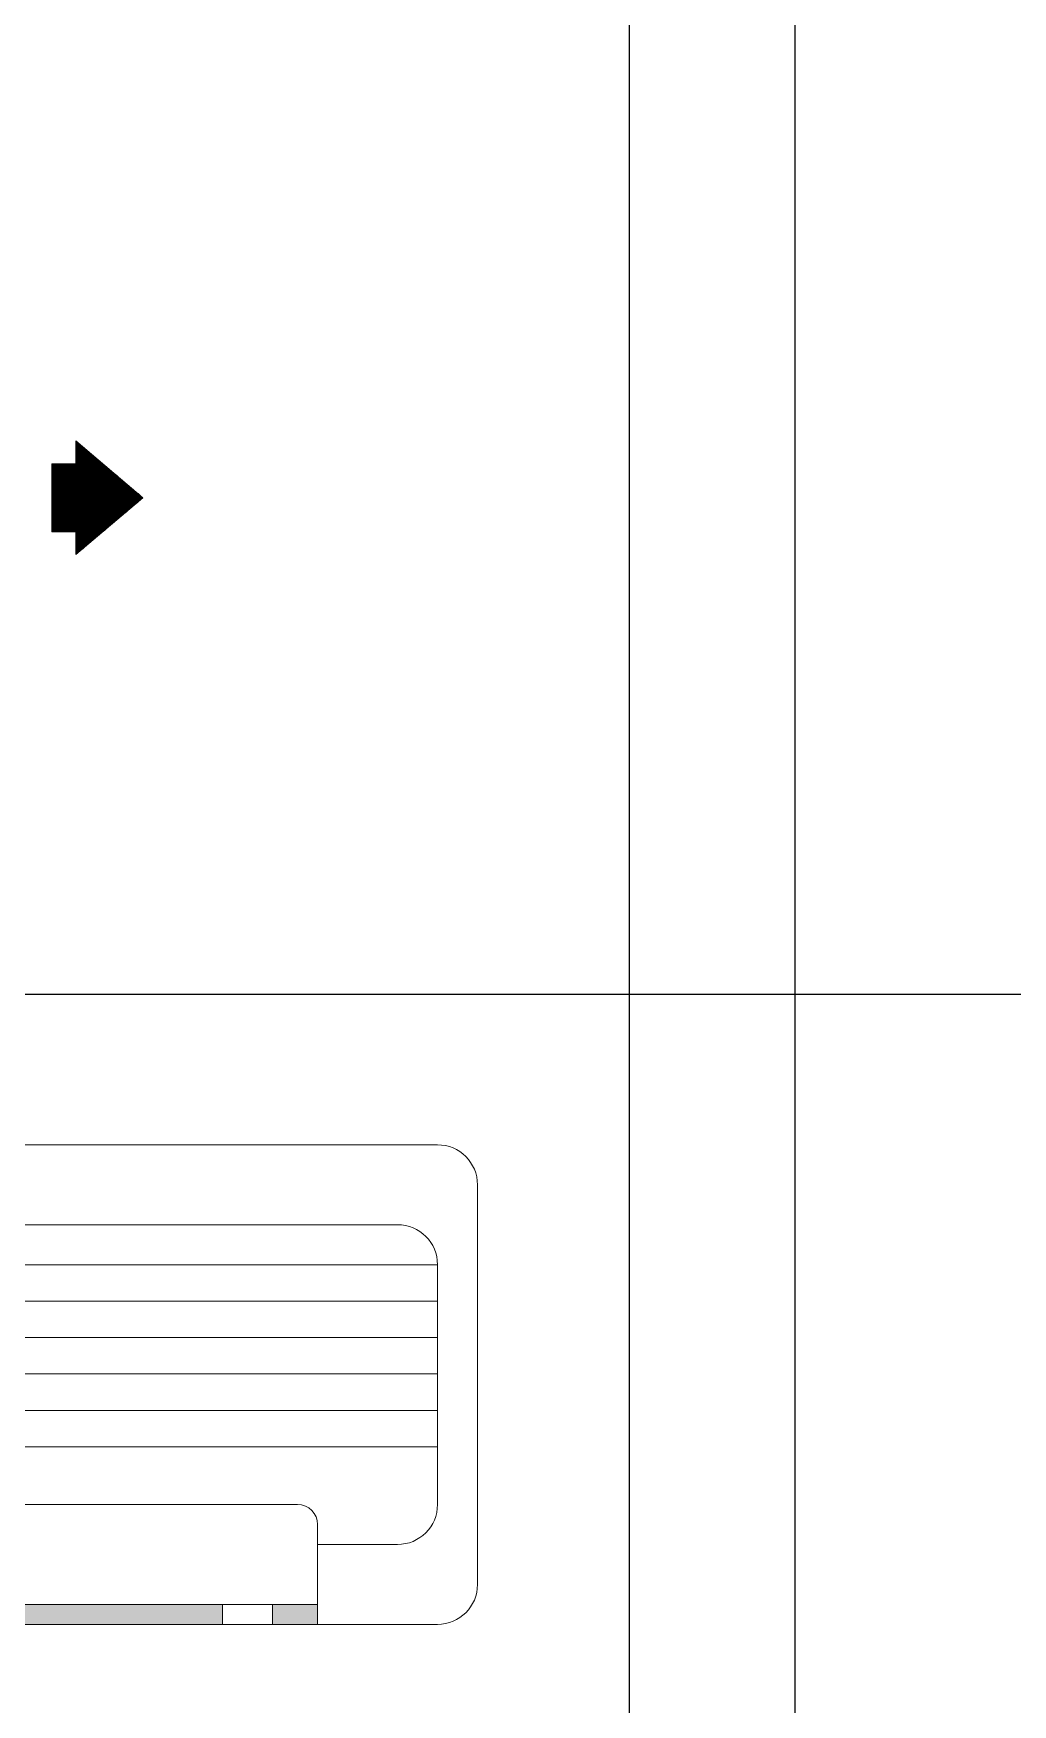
# Model space of a CAD drawing. Header units: inches. Extents: x 527934 to 2134587, y -408734 to 227304.
# Drawn here: x 1109500 to 1110262, y -148582 to -147282 of the extents above; entities that cross this region are included whole.
import ezdxf

# ---------------------------------------------------------------- set-up
doc = ezdxf.new("R2010")
doc.units = ezdxf.units.IN
doc.header["$MEASUREMENT"] = 0
doc.layers.add('electrical legends', color=3, linetype='Continuous', lineweight=25)

msp = doc.modelspace()

# ---------------------------------------------------------------- hatches: boundary and pattern name
at = {"layer": 'electrical legends', "lineweight": 13}
h = msp.add_hatch(color=4, dxfattribs=at)
h.paths.add_polyline_path([(1109686.3, -148519.9), (1109686.3, -148504.4), (1109721.3, -148504.4), (1109721.3, -148519.9)])
h.paths.add_polyline_path([(1109239.2, -148519.9), (1109239.2, -148504.4), (1109647.4, -148504.4), (1109647.4, -148519.9)])
h.paths.add_polyline_path([(1108726, -148519.9), (1108726, -148504.4), (1108757.1, -148504.4), (1108863, -148504.4), (1109200.3, -148504.4), (1109200.3, -148519.9)])

# ---------------------------------------------------------------- linework, layer by layer
at = {"layer": 'electrical legends', "color": 2}
for p, q in [((1109963.8, -147211.3), (1109963.8, -149328.2)), ((1110092.8, -147211.3), (1110092.8, -149328.2)), ((1107443.7, -148029.5), (1116832.6, -148029.5))]:
    msp.add_line(p, q, dxfattribs=at)
at = {"layer": 'electrical legends', "color": 4, "lineweight": 5}
for p, q in [((1109533.3, -147599), (1109585.5, -147643.2)), ((1109533.3, -147616.9), (1109533.3, -147599)), ((1109533.3, -147599.5), (1109533.5, -147599.3)), ((1109533.3, -147599.4), (1109581, -147647.1)), ((1109533.3, -147600.2), (1109533.9, -147599.6)), ((1109533.3, -147600.8), (1109534.2, -147599.8)), ((1109533.3, -147600), (1109580.6, -147647.4)), ((1109533.3, -147601.5), (1109534.6, -147600.1)), ((1109533.3, -147602.1), (1109534.9, -147600.4)), ((1109533.3, -147602.8), (1109535.3, -147600.7)), ((1109533.3, -147600.7), (1109580.2, -147647.7)), ((1109533.3, -147603.4), (1109535.6, -147601)), ((1109533.3, -147604.1), (1109536, -147601.3)), ((1109533.3, -147601.3), (1109579.9, -147648)), ((1109533.3, -147604.7), (1109536.3, -147601.6)), ((1109533.3, -147605.4), (1109536.7, -147601.9)), ((1109533.3, -147602), (1109579.5, -147648.3)), ((1109533.3, -147606), (1109537.1, -147602.2)), ((1109533.3, -147606.7), (1109537.4, -147602.5)), ((1109533.3, -147602.7), (1109579.2, -147648.6)), ((1109533.3, -147607.3), (1109537.8, -147602.8)), ((1109533.3, -147608), (1109538.1, -147603.1)), ((1109533.3, -147603.3), (1109578.8, -147648.9)), ((1109533.3, -147608.6), (1109538.5, -147603.4)), ((1109533.3, -147609.3), (1109538.8, -147603.7)), ((1109533.3, -147609.9), (1109539.2, -147604)), ((1109533.3, -147604), (1109578.5, -147649.2)), ((1109533.3, -147610.6), (1109539.5, -147604.3)), ((1109533.3, -147611.2), (1109539.9, -147604.6)), ((1109533.3, -147604.6), (1109578.1, -147649.5)), ((1109533.3, -147611.9), (1109540.2, -147604.9)), ((1109533.3, -147612.6), (1109540.6, -147605.2)), ((1109533.3, -147605.3), (1109577.8, -147649.8)), ((1109533.3, -147613.2), (1109540.9, -147605.5)), ((1109533.3, -147613.9), (1109541.3, -147605.8)), ((1109533.3, -147605.9), (1109577.4, -147650.1)), ((1109533.3, -147614.5), (1109541.6, -147606.1)), ((1109533.3, -147615.2), (1109542, -147606.4)), ((1109533.3, -147606.6), (1109577.1, -147650.4)), ((1109533.3, -147615.8), (1109542.4, -147606.7)), ((1109535.2, -147600.7), (1109581.3, -147646.8)), ((1109539.4, -147604.3), (1109581.7, -147646.5)), ((1109514.5, -147635.9), (1109543.1, -147607.3)), ((1109514.5, -147636.5), (1109543.4, -147607.6)), ((1109514.5, -147637.2), (1109543.8, -147607.9)), ((1109514.5, -147637.8), (1109544.1, -147608.2)), ((1109514.5, -147638.5), (1109544.5, -147608.5)), ((1109514.5, -147639.1), (1109544.8, -147608.8)), ((1109514.5, -147639.8), (1109545.2, -147609.1)), ((1109514.5, -147640.4), (1109545.5, -147609.4)), ((1109514.5, -147641.1), (1109545.9, -147609.7)), ((1109514.5, -147641.7), (1109546.2, -147610)), ((1109514.5, -147642.4), (1109546.6, -147610.3)), ((1109514.5, -147643.1), (1109546.9, -147610.6)), ((1109514.5, -147643.7), (1109547.3, -147610.9)), ((1109514.5, -147644.4), (1109547.7, -147611.2)), ((1109514.5, -147645), (1109548, -147611.5)), ((1109514.5, -147645.7), (1109548.4, -147611.8)), ((1109514.5, -147646.3), (1109548.7, -147612.1)), ((1109514.5, -147647), (1109549.1, -147612.4)), ((1109514.5, -147647.6), (1109549.4, -147612.7)), ((1109514.5, -147648.3), (1109549.8, -147613)), ((1109514.5, -147648.9), (1109550.1, -147613.3)), ((1109514.5, -147649.6), (1109550.5, -147613.6)), ((1109514.5, -147650.2), (1109550.8, -147613.9)), ((1109514.5, -147650.9), (1109551.2, -147614.2)), ((1109514.5, -147651.5), (1109551.5, -147614.5)), ((1109514.5, -147652.2), (1109551.9, -147614.8)), ((1109514.5, -147652.8), (1109552.3, -147615.1)), ((1109514.5, -147653.5), (1109552.6, -147615.4)), ((1109514.5, -147654.1), (1109553, -147615.7)), ((1109514.5, -147654.8), (1109553.3, -147616)), ((1109514.5, -147655.4), (1109553.7, -147616.3)), ((1109514.5, -147656.1), (1109554, -147616.6)), ((1109514.5, -147669.6), (1109514.5, -147616.9)), ((1109514.5, -147616.9), (1109533.3, -147616.9)), ((1109514.5, -147656.8), (1109554.4, -147616.9)), ((1109514.5, -147635.2), (1109532.9, -147616.9)), ((1109514.5, -147634.6), (1109532.2, -147616.9)), ((1109514.5, -147633.9), (1109531.5, -147616.9)), ((1109514.5, -147633.3), (1109530.9, -147616.9)), ((1109514.5, -147632.6), (1109530.2, -147616.9)), ((1109514.5, -147632), (1109529.6, -147616.9)), ((1109514.5, -147631.3), (1109528.9, -147616.9)), ((1109514.5, -147630.7), (1109528.3, -147616.9)), ((1109514.5, -147630), (1109527.6, -147616.9)), ((1109514.5, -147629.4), (1109527, -147616.9)), ((1109514.5, -147628.7), (1109526.3, -147616.9)), ((1109514.5, -147628.1), (1109525.7, -147616.9)), ((1109514.5, -147627.4), (1109525, -147616.9)), ((1109514.5, -147626.7), (1109524.4, -147616.9)), ((1109514.5, -147626.1), (1109523.7, -147616.9)), ((1109514.5, -147625.4), (1109523.1, -147616.9)), ((1109514.5, -147624.8), (1109522.4, -147616.9)), ((1109514.5, -147624.1), (1109521.8, -147616.9)), ((1109514.5, -147623.5), (1109521.1, -147616.9)), ((1109514.5, -147622.8), (1109520.5, -147616.9)), ((1109514.5, -147622.2), (1109519.8, -147616.9)), ((1109514.5, -147621.5), (1109519.2, -147616.9)), ((1109514.5, -147620.9), (1109518.5, -147616.9)), ((1109514.5, -147620.2), (1109517.8, -147616.9)), ((1109514.5, -147619.6), (1109517.2, -147616.9)), ((1109514.5, -147618.9), (1109516.5, -147616.9)), ((1109514.5, -147618.3), (1109515.9, -147616.9)), ((1109514.5, -147617.6), (1109515.2, -147616.9)), ((1109514.5, -147617), (1109514.6, -147616.9)), ((1109514.5, -147657.4), (1109554.7, -147617.2)), ((1109514.5, -147617.2), (1109561.2, -147663.8)), ((1109514.5, -147658.1), (1109555.1, -147617.5)), ((1109514.5, -147658.7), (1109555.4, -147617.8)), ((1109514.5, -147617.8), (1109560.8, -147664.1)), ((1109514.5, -147659.4), (1109555.8, -147618.1)), ((1109514.5, -147660), (1109556.1, -147618.4)), ((1109514.5, -147618.5), (1109560.5, -147664.4)), ((1109514.5, -147660.7), (1109556.5, -147618.7)), ((1109514.5, -147661.3), (1109556.8, -147619)), ((1109514.5, -147619.1), (1109560.1, -147664.7)), ((1109514.5, -147662), (1109557.2, -147619.3)), ((1109514.5, -147662.6), (1109557.6, -147619.6)), ((1109514.5, -147619.8), (1109559.7, -147665)), ((1109514.9, -147616.9), (1109561.5, -147663.5)), ((1109515.5, -147616.9), (1109561.9, -147663.2)), ((1109516.2, -147616.9), (1109562.2, -147662.9)), ((1109516.8, -147616.9), (1109562.6, -147662.6)), ((1109517.5, -147616.9), (1109562.9, -147662.3)), ((1109518.1, -147616.9), (1109563.3, -147662)), ((1109518.8, -147616.9), (1109563.6, -147661.7)), ((1109519.4, -147616.9), (1109564, -147661.4)), ((1109520.1, -147616.9), (1109564.3, -147661.1)), ((1109520.7, -147616.9), (1109564.7, -147660.8)), ((1109521.4, -147616.9), (1109565, -147660.5)), ((1109522, -147616.9), (1109565.4, -147660.2)), ((1109522.7, -147616.9), (1109565.8, -147659.9)), ((1109523.4, -147616.9), (1109566.1, -147659.6)), ((1109524, -147616.9), (1109566.5, -147659.3)), ((1109524.7, -147616.9), (1109566.8, -147659)), ((1109525.3, -147616.9), (1109567.2, -147658.7)), ((1109526, -147616.9), (1109567.5, -147658.4)), ((1109526.6, -147616.9), (1109567.9, -147658.1)), ((1109527.3, -147616.9), (1109568.2, -147657.8)), ((1109527.9, -147616.9), (1109568.6, -147657.5)), ((1109528.6, -147616.9), (1109568.9, -147657.2)), ((1109529.2, -147616.9), (1109569.3, -147656.9)), ((1109529.9, -147616.9), (1109569.6, -147656.6)), ((1109530.5, -147616.9), (1109570, -147656.3)), ((1109531.2, -147616.9), (1109570.3, -147656)), ((1109531.8, -147616.9), (1109570.7, -147655.7)), ((1109532.5, -147616.9), (1109571.1, -147655.4)), ((1109533.1, -147616.9), (1109571.4, -147655.1)), ((1109533.3, -147616.5), (1109542.7, -147607)), ((1109533.3, -147607.2), (1109576.7, -147650.7)), ((1109533.3, -147607.9), (1109576.4, -147651)), ((1109533.3, -147608.5), (1109576, -147651.3)), ((1109533.3, -147609.2), (1109575.6, -147651.6)), ((1109533.3, -147609.8), (1109575.3, -147651.9)), ((1109533.3, -147610.5), (1109574.9, -147652.2)), ((1109533.3, -147611.1), (1109574.6, -147652.5)), ((1109533.3, -147611.8), (1109574.2, -147652.8)), ((1109533.3, -147612.4), (1109573.9, -147653.1)), ((1109533.3, -147613.1), (1109573.5, -147653.4)), ((1109533.3, -147613.7), (1109573.2, -147653.7)), ((1109533.3, -147614.4), (1109572.8, -147654)), ((1109533.3, -147615), (1109572.5, -147654.3)), ((1109533.3, -147615.7), (1109572.1, -147654.6)), ((1109533.3, -147616.3), (1109571.8, -147654.8)), ((1109543.7, -147607.8), (1109582, -147646.2)), ((1109547.9, -147611.4), (1109582.4, -147645.9)), ((1109552.1, -147615), (1109582.7, -147645.6)), ((1109556.3, -147618.6), (1109583.1, -147645.3)), ((1109514.5, -147663.3), (1109557.9, -147619.9)), ((1109514.5, -147663.9), (1109558.3, -147620.2)), ((1109514.5, -147620.4), (1109559.4, -147665.3)), ((1109514.5, -147664.6), (1109558.6, -147620.5)), ((1109514.5, -147665.2), (1109559, -147620.8)), ((1109514.5, -147665.9), (1109559.3, -147621.1)), ((1109514.5, -147621.1), (1109559, -147665.6)), ((1109514.5, -147666.5), (1109559.7, -147621.4)), ((1109514.5, -147667.2), (1109560, -147621.7)), ((1109514.5, -147621.7), (1109558.7, -147665.9)), ((1109514.5, -147667.8), (1109560.4, -147622)), ((1109514.5, -147668.5), (1109560.7, -147622.3)), ((1109514.5, -147622.4), (1109558.3, -147666.2)), ((1109514.5, -147669.1), (1109561.1, -147622.6)), ((1109514.5, -147623), (1109558, -147666.5)), ((1109514.5, -147623.7), (1109557.6, -147666.8)), ((1109514.5, -147624.3), (1109557.3, -147667.1)), ((1109514.5, -147625), (1109556.9, -147667.4)), ((1109514.5, -147625.6), (1109556.6, -147667.7)), ((1109514.5, -147626.3), (1109556.2, -147668)), ((1109514.5, -147626.9), (1109555.9, -147668.3)), ((1109514.5, -147627.6), (1109555.5, -147668.6)), ((1109514.5, -147628.3), (1109555.2, -147668.9)), ((1109514.5, -147628.9), (1109554.8, -147669.2)), ((1109514.5, -147629.6), (1109554.4, -147669.5)), ((1109514.5, -147630.2), (1109554.1, -147669.8)), ((1109514.5, -147630.9), (1109553.7, -147670.1)), ((1109514.5, -147631.5), (1109553.4, -147670.4)), ((1109514.5, -147632.2), (1109553, -147670.7)), ((1109514.5, -147632.8), (1109552.7, -147671)), ((1109514.7, -147669.6), (1109561.4, -147622.9)), ((1109515.4, -147669.6), (1109561.8, -147623.2)), ((1109516, -147669.6), (1109562.1, -147623.5)), ((1109516.7, -147669.6), (1109562.5, -147623.8)), ((1109517.3, -147669.6), (1109562.9, -147624.1)), ((1109518, -147669.6), (1109563.2, -147624.4)), ((1109518.7, -147669.6), (1109563.6, -147624.7)), ((1109519.3, -147669.6), (1109563.9, -147625)), ((1109520, -147669.6), (1109564.3, -147625.3)), ((1109520.6, -147669.6), (1109564.6, -147625.6)), ((1109521.3, -147669.6), (1109565, -147625.9)), ((1109521.9, -147669.6), (1109565.3, -147626.2)), ((1109522.6, -147669.6), (1109565.7, -147626.5)), ((1109523.2, -147669.6), (1109566, -147626.8)), ((1109523.9, -147669.6), (1109566.4, -147627.1)), ((1109524.5, -147669.6), (1109566.7, -147627.3)), ((1109525.2, -147669.6), (1109567.1, -147627.6)), ((1109525.8, -147669.6), (1109567.4, -147627.9)), ((1109526.5, -147669.6), (1109567.8, -147628.2)), ((1109527.1, -147669.6), (1109568.2, -147628.5)), ((1109527.8, -147669.6), (1109568.5, -147628.8)), ((1109528.4, -147669.6), (1109568.9, -147629.1)), ((1109529.1, -147669.6), (1109569.2, -147629.4)), ((1109529.7, -147669.6), (1109569.6, -147629.7)), ((1109530.4, -147669.6), (1109569.9, -147630)), ((1109531, -147669.6), (1109570.3, -147630.3)), ((1109531.7, -147669.6), (1109570.6, -147630.6)), ((1109532.4, -147669.6), (1109571, -147630.9)), ((1109533, -147669.6), (1109571.3, -147631.2)), ((1109533.3, -147670), (1109571.7, -147631.5)), ((1109533.3, -147670.6), (1109572, -147631.8)), ((1109533.3, -147671.3), (1109572.4, -147632.1)), ((1109533.3, -147671.9), (1109572.7, -147632.4)), ((1109533.3, -147672.6), (1109573.1, -147632.7)), ((1109560.6, -147622.1), (1109583.4, -147645)), ((1109564.8, -147625.7), (1109583.8, -147644.7)), ((1109569, -147629.3), (1109584.1, -147644.4)), ((1109514.5, -147633.5), (1109552.3, -147671.3)), ((1109514.5, -147634.1), (1109552, -147671.6)), ((1109514.5, -147634.8), (1109551.6, -147671.9)), ((1109514.5, -147635.4), (1109551.3, -147672.2)), ((1109514.5, -147636.1), (1109550.9, -147672.5)), ((1109514.5, -147636.7), (1109550.6, -147672.8)), ((1109514.5, -147637.4), (1109550.2, -147673.1)), ((1109514.5, -147638), (1109549.8, -147673.4)), ((1109514.5, -147638.7), (1109549.5, -147673.7)), ((1109514.5, -147639.3), (1109549.1, -147674)), ((1109514.5, -147640), (1109548.8, -147674.3)), ((1109514.5, -147640.6), (1109548.4, -147674.6)), ((1109514.5, -147641.3), (1109548.1, -147674.9)), ((1109514.5, -147642), (1109547.7, -147675.2)), ((1109514.5, -147642.6), (1109547.4, -147675.5)), ((1109514.5, -147643.3), (1109547, -147675.8)), ((1109514.5, -147643.9), (1109546.7, -147676.1)), ((1109514.5, -147644.6), (1109546.3, -147676.4)), ((1109514.5, -147645.2), (1109546, -147676.7)), ((1109533.3, -147673.2), (1109573.5, -147633)), ((1109533.3, -147673.9), (1109573.8, -147633.3)), ((1109533.3, -147674.5), (1109574.2, -147633.6)), ((1109533.3, -147675.2), (1109574.5, -147633.9)), ((1109533.3, -147675.8), (1109574.9, -147634.2)), ((1109533.3, -147676.5), (1109575.2, -147634.5)), ((1109533.3, -147677.1), (1109575.6, -147634.8)), ((1109533.3, -147677.8), (1109575.9, -147635.1)), ((1109533.3, -147678.4), (1109576.3, -147635.4)), ((1109533.3, -147679.1), (1109576.6, -147635.7)), ((1109533.3, -147679.7), (1109577, -147636)), ((1109533.3, -147680.4), (1109577.3, -147636.3)), ((1109533.3, -147681.1), (1109577.7, -147636.6)), ((1109533.3, -147681.7), (1109578.1, -147636.9)), ((1109533.3, -147682.4), (1109578.4, -147637.2)), ((1109533.3, -147683), (1109578.8, -147637.5)), ((1109533.3, -147683.7), (1109579.1, -147637.8)), ((1109533.3, -147684.3), (1109579.5, -147638.1)), ((1109533.3, -147685), (1109579.8, -147638.4)), ((1109533.3, -147685.6), (1109580.2, -147638.7)), ((1109533.3, -147686.3), (1109580.5, -147639)), ((1109533.3, -147686.9), (1109580.9, -147639.3)), ((1109533.3, -147687.4), (1109585.5, -147643.2)), ((1109534.3, -147686.5), (1109581.2, -147639.6)), ((1109538.6, -147682.9), (1109581.6, -147639.9)), ((1109542.8, -147679.4), (1109581.9, -147640.2)), ((1109547, -147675.8), (1109582.3, -147640.5)), ((1109551.2, -147672.2), (1109582.6, -147640.8)), ((1109555.5, -147668.6), (1109583, -147641.1)), ((1109559.7, -147665), (1109583.4, -147641.4)), ((1109563.9, -147661.5), (1109583.7, -147641.7)), ((1109568.2, -147657.9), (1109584.1, -147642)), ((1109572.4, -147654.3), (1109584.4, -147642.3)), ((1109573.3, -147632.9), (1109584.5, -147644.1)), ((1109576.6, -147650.7), (1109584.8, -147642.6)), ((1109577.5, -147636.4), (1109584.8, -147643.8)), ((1109580.9, -147647.2), (1109585.1, -147642.9)), ((1109581.7, -147640), (1109585.2, -147643.5)), ((1109585.1, -147643.6), (1109585.5, -147643.2)), ((1109514.5, -147645.9), (1109545.6, -147677)), ((1109514.5, -147646.5), (1109545.3, -147677.3)), ((1109514.5, -147647.2), (1109544.9, -147677.6)), ((1109514.5, -147647.8), (1109544.5, -147677.9)), ((1109514.5, -147648.5), (1109544.2, -147678.2)), ((1109514.5, -147649.1), (1109543.8, -147678.5)), ((1109514.5, -147649.8), (1109543.5, -147678.8)), ((1109514.5, -147650.4), (1109543.1, -147679.1)), ((1109514.5, -147651.1), (1109533, -147669.6)), ((1109514.5, -147651.7), (1109532.3, -147669.6)), ((1109514.5, -147652.4), (1109531.7, -147669.6)), ((1109514.5, -147653), (1109531, -147669.6)), ((1109514.5, -147653.7), (1109530.4, -147669.6)), ((1109514.5, -147654.3), (1109529.7, -147669.6)), ((1109514.5, -147655), (1109529.1, -147669.6)), ((1109514.5, -147655.7), (1109528.4, -147669.6)), ((1109514.5, -147656.3), (1109527.8, -147669.6)), ((1109514.5, -147657), (1109527.1, -147669.6)), ((1109514.5, -147657.6), (1109526.5, -147669.6)), ((1109514.5, -147658.3), (1109525.8, -147669.6)), ((1109514.5, -147658.9), (1109525.2, -147669.6)), ((1109514.5, -147659.6), (1109524.5, -147669.6)), ((1109514.5, -147660.2), (1109523.9, -147669.6)), ((1109514.5, -147660.9), (1109523.2, -147669.6)), ((1109514.5, -147661.5), (1109522.5, -147669.6)), ((1109514.5, -147662.2), (1109521.9, -147669.6)), ((1109514.5, -147662.8), (1109521.2, -147669.6)), ((1109514.5, -147663.5), (1109520.6, -147669.6)), ((1109514.5, -147664.1), (1109519.9, -147669.6)), ((1109514.5, -147664.8), (1109519.3, -147669.6)), ((1109514.5, -147665.4), (1109518.6, -147669.6)), ((1109514.5, -147666.1), (1109518, -147669.6)), ((1109514.5, -147666.7), (1109517.3, -147669.6)), ((1109514.5, -147667.4), (1109516.7, -147669.6)), ((1109514.5, -147668), (1109516, -147669.6)), ((1109514.5, -147668.7), (1109515.4, -147669.6)), ((1109514.5, -147669.4), (1109514.7, -147669.6)), ((1109514.5, -147669.6), (1109533.3, -147669.6)), ((1109533.3, -147669.6), (1109533.3, -147687.4)), ((1109533.3, -147669.8), (1109542.8, -147679.4)), ((1109533.3, -147670.5), (1109542.4, -147679.7)), ((1109533.3, -147671.1), (1109542.1, -147680)), ((1109533.3, -147671.8), (1109541.7, -147680.3)), ((1109533.3, -147672.5), (1109541.4, -147680.6)), ((1109533.3, -147673.1), (1109541, -147680.9)), ((1109533.3, -147673.8), (1109540.7, -147681.2)), ((1109533.3, -147674.4), (1109540.3, -147681.5)), ((1109533.3, -147675.1), (1109540, -147681.8)), ((1109533.3, -147675.7), (1109539.6, -147682.1)), ((1109533.3, -147676.4), (1109539.2, -147682.3)), ((1109533.3, -147677), (1109538.9, -147682.6)), ((1109533.3, -147677.7), (1109538.5, -147682.9)), ((1109533.3, -147678.3), (1109538.2, -147683.2)), ((1109533.3, -147679), (1109537.8, -147683.5)), ((1109533.3, -147679.6), (1109537.5, -147683.8)), ((1109533.3, -147680.3), (1109537.1, -147684.1)), ((1109533.3, -147680.9), (1109536.8, -147684.4)), ((1109533.3, -147681.6), (1109536.4, -147684.7)), ((1109533.3, -147682.2), (1109536.1, -147685)), ((1109533.3, -147682.9), (1109535.7, -147685.3)), ((1109533.3, -147683.5), (1109535.4, -147685.6)), ((1109533.3, -147684.2), (1109535, -147685.9)), ((1109533.3, -147684.8), (1109534.7, -147686.2)), ((1109533.3, -147685.5), (1109534.3, -147686.5)), ((1109533.3, -147686.2), (1109533.9, -147686.8)), ((1109533.3, -147686.8), (1109533.6, -147687.1))]:
    msp.add_line(p, q, dxfattribs=at)
at = {"layer": 'electrical legends', "color": 4, "lineweight": 13}
for p, q in [((1109814.7, -148146.7), (1108632.7, -148146.7)), ((1109845.8, -148177.8), (1109845.8, -148488.8)), ((1109783.6, -148208.9), (1108663.8, -148208.9)), ((1109814.7, -148240), (1108632.7, -148240)), ((1109814.7, -148240), (1109814.7, -148426.6)), ((1109814.7, -148268.4), (1108632.7, -148268.4)), ((1109814.7, -148296.7), (1108632.7, -148296.7)), ((1109814.7, -148325), (1108632.7, -148325)), ((1109814.7, -148353.4), (1108632.7, -148353.4)), ((1109814.7, -148381.7), (1108632.7, -148381.7)), ((1109705.8, -148426.6), (1108741.6, -148426.6)), ((1109721.3, -148519.9), (1109721.3, -148442.2)), ((1109721.3, -148457.7), (1109783.6, -148457.7)), ((1108757.1, -148504.4), (1109721.3, -148504.4)), ((1108632.7, -148519.9), (1109814.7, -148519.9))]:
    msp.add_line(p, q, dxfattribs=at)
for points in [[(1109686.3, -148519.9), (1109647.4, -148519.9), (1109647.4, -148504.4), (1109686.3, -148504.4)], [(1109686.3, -148519.9), (1109686.3, -148519.9), (1109686.3, -148504.4), (1109686.3, -148504.4)]]:
    msp.add_lwpolyline(points, close=True, dxfattribs=at)
for centre, radius, start, end in [((1109814.7, -148177.8), 31.1, 0, 90), ((1109783.6, -148240), 31.1, 0, 90), ((1109705.8, -148442.2), 15.6, 0, 90), ((1109783.6, -148426.6), 31.1, 270, 0), ((1109814.7, -148488.8), 31.1, 270, 0)]:
    msp.add_arc(centre, radius, start, end, dxfattribs=at)

doc.saveas('drawing.dxf')
